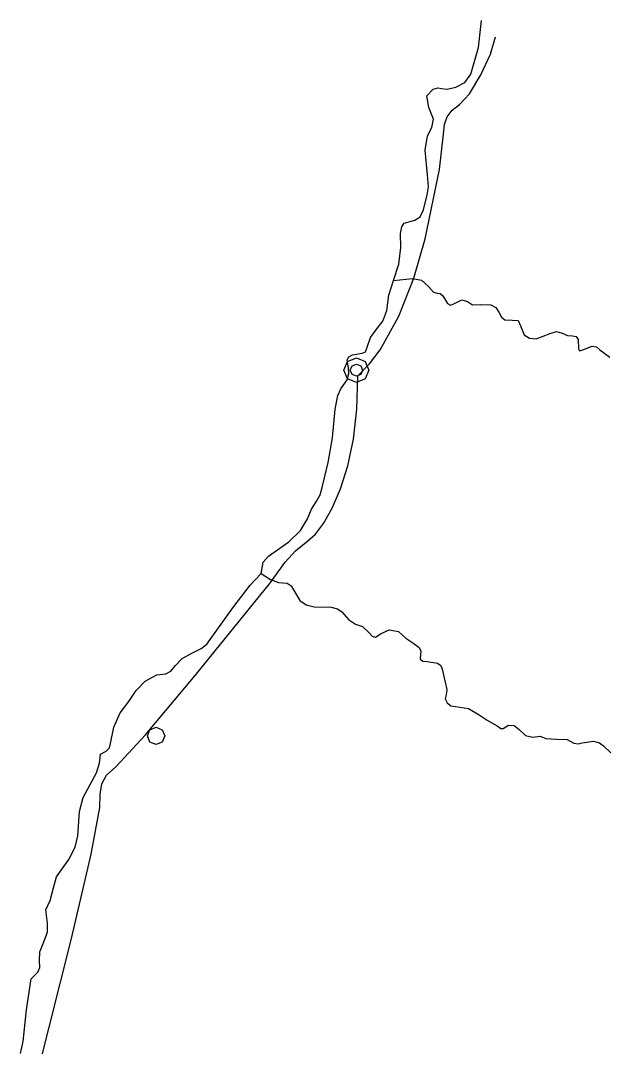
# Model space of a CAD drawing. Extents: x 59 to 518, y 17 to 555.
# Drawn here: x 287.6 to 328.1, y 483.9 to 554.9 of the extents above; entities that cross this region are included whole.
import ezdxf

# ---------------------------------------------------------------- set-up
doc = ezdxf.new("R2010")
doc.units = 0

msp = doc.modelspace()

# ---------------------------------------------------------------- linework, layer by layer
at = {"layer": '1'}
for p, q in [((319.27308, 553.072398), (319.496476, 554.930602)), ((320.116742, 552.608165), (320.463782, 553.803302)), ((318.74753, 551.214452), (319.27308, 553.072398)), ((319.446944, 551.163692), (320.116742, 552.608165)), ((318.327142, 550.648389), (318.74753, 551.214452)), ((318.659737, 549.865864), (319.446944, 551.163692)), ((315.6946, 549.716561), (316.148315, 550.170321)), ((316.148315, 550.170321), (316.464188, 550.275658)), ((316.464188, 550.275658), (316.73141, 550.235143)), ((316.73141, 550.235143), (317.119255, 550.185655)), ((317.119255, 550.185655), (317.717775, 550.31443)), ((317.717775, 550.31443), (318.327142, 550.648389)), ((315.83871, 548.910423), (315.6946, 549.716561)), ((317.960472, 549.110662), (318.659737, 549.865864)), ((316.155327, 548.104021), (315.83871, 548.910423)), ((317.119846, 548.269771), (317.459477, 548.726811)), ((317.459477, 548.726811), (317.960472, 549.110662)), ((316.061974, 547.527936), (316.155327, 548.104021)), ((316.92686, 547.724824), (317.119846, 548.269771)), ((315.752456, 546.951851), (316.061974, 547.527936)), ((316.865802, 547.077252), (316.92686, 547.724824)), ((315.601247, 545.965663), (315.752456, 546.951851)), ((316.574932, 544.615927), (316.865802, 547.077252)), ((315.752456, 544.244991), (315.601247, 545.965663)), ((315.594792, 539.823051), (316.574932, 544.615927)), ((315.820828, 543.429618), (315.752456, 544.244991)), ((315.737992, 542.862552), (315.820828, 543.429618)), ((315.464237, 541.825651), (315.737992, 542.862552)), ((315.249069, 541.341449), (315.464237, 541.825651)), ((313.965897, 540.642998), (314.139557, 540.903845)), ((314.139557, 540.903845), (314.866587, 541.10559)), ((314.866587, 541.10559), (315.249069, 541.341449)), ((313.873167, 540.198465), (313.965897, 540.642998)), ((313.909194, 539.233795), (313.873167, 540.198465)), ((314.79584, 537.106766), (315.594792, 539.823051)), ((313.779548, 538.060102), (313.909194, 539.233795)), ((313.390612, 536.929805), (313.779548, 538.060102)), ((313.073862, 535.914426), (313.390612, 536.929805)), ((313.391, 536.93), (314.71171, 537.085928)), ((313.764084, 534.472976), (314.79584, 537.106766)), ((314.71171, 537.085928), (315.346994, 536.96433)), ((315.346994, 536.96433), (315.83186, 536.53489)), ((312.929885, 534.856185), (313.073862, 535.914426)), ((315.83186, 536.53489), (316.165714, 536.140662)), ((316.165714, 536.140662), (316.427833, 536.056789)), ((316.427833, 536.056789), (316.638556, 536.050307)), ((316.638556, 536.050307), (316.818224, 535.88825)), ((316.818224, 535.88825), (317.14419, 535.342504)), ((317.14419, 535.342504), (317.331481, 535.237674)), ((317.331481, 535.237674), (317.567522, 535.33439)), ((317.567522, 535.33439), (318.124998, 535.611276)), ((318.124998, 535.611276), (318.511553, 535.497373)), ((318.511553, 535.497373), (318.853835, 535.261321)), ((318.853835, 535.261321), (319.391379, 535.269479)), ((319.391379, 535.269479), (320.128242, 535.253163)), ((320.128242, 535.253163), (320.476831, 535.077094)), ((312.479362, 532.143473), (313.764084, 534.472976)), ((312.670726, 534.136084), (312.929885, 534.856185)), ((320.476831, 535.077094), (320.694189, 534.748427)), ((320.694189, 534.748427), (320.863957, 534.409921)), ((312.238795, 533.589015), (312.670726, 534.136084)), ((320.863957, 534.409921), (321.101161, 534.214984)), ((321.101161, 534.214984), (321.605765, 534.194567)), ((321.605765, 534.194567), (322.033375, 534.170225)), ((322.033375, 534.170225), (322.192433, 533.804043)), ((322.192433, 533.804043), (322.448726, 533.189196)), ((311.806732, 532.991366), (312.238795, 533.589015)), ((322.448726, 533.189196), (322.801338, 532.947538)), ((323.266993, 532.892114), (324.237086, 533.280301)), ((324.237086, 533.280301), (324.670688, 533.416633)), ((324.670688, 533.416633), (325.060863, 533.302041)), ((325.060863, 533.302041), (325.430688, 533.134582)), ((325.430688, 533.134582), (325.773163, 533.110659)), ((325.773163, 533.110659), (326.03633, 533.068481)), ((326.03633, 533.068481), (326.168233, 532.846253)), ((311.547705, 532.264336), (311.806732, 532.991366)), ((322.801338, 532.947538), (323.266993, 532.892114)), ((326.168233, 532.846253), (326.195221, 532.21368)), ((326.491024, 532.142816), (327.138458, 532.399461)), ((327.138458, 532.399461), (327.430028, 532.358219)), ((327.430028, 532.358219), (327.663654, 532.142816)), ((310.186691, 531.450788), (310.304684, 531.667762)), ((310.223169, 531.345099), (310.831577, 531.59707)), ((310.304684, 531.667762), (310.568396, 531.803608)), ((310.568396, 531.803608), (311.230823, 531.904194)), ((310.831577, 531.59707), (311.440072, 531.345134)), ((311.230823, 531.904194), (311.459478, 532.014001)), ((311.459478, 532.014001), (311.547705, 532.264336)), ((311.735838, 531.16214), (312.479362, 532.143473)), ((326.195221, 532.21368), (326.271024, 532.074184)), ((326.271024, 532.074184), (326.491024, 532.142816)), ((327.663654, 532.142816), (328.355492, 531.625822)), ((309.971154, 530.737), (310.223169, 531.345099)), ((310.280177, 530.881803), (310.186691, 531.450788)), ((310.40863, 530.737), (310.532763, 531.036552)), ((310.532763, 531.036552), (310.832315, 531.160685)), ((310.832315, 531.160685), (311.132164, 531.036711)), ((310.921512, 530.340052), (311.735838, 531.16214)), ((311.132164, 531.036711), (311.256, 530.737)), ((311.440072, 531.345134), (311.692, 530.737)), ((310.223169, 530.128592), (309.971154, 530.737)), ((310.193968, 530.075394), (310.31266, 530.510992)), ((310.31266, 530.510992), (310.280177, 530.881803)), ((310.532763, 530.437316), (310.40863, 530.737)), ((310.832315, 530.313315), (310.532763, 530.437316)), ((311.131999, 530.437316), (310.832315, 530.313315)), ((310.869835, 528.040093), (310.921512, 530.340052)), ((311.256, 530.737), (311.131999, 530.437316)), ((311.692, 530.737), (311.439985, 530.128592)), ((309.761948, 529.441763), (310.193968, 530.075394)), ((310.831577, 529.876577), (310.223169, 530.128592)), ((311.439985, 530.128592), (310.831577, 529.876577)), ((309.366, 528.044899), (309.550397, 528.975519)), ((309.550397, 528.975519), (309.761948, 529.441763)), ((309.186216, 526.043463), (309.366, 528.044899)), ((310.625703, 525.960119), (310.869835, 528.040093)), ((308.883754, 524.351367), (309.186216, 526.043463)), ((310.231279, 524.114798), (310.625703, 525.960119)), ((308.494773, 522.702663), (308.883754, 524.351367)), ((309.728728, 522.518797), (310.231279, 524.114798)), ((308.324735, 522.108715), (308.494773, 522.702663)), ((309.160213, 521.186785), (309.728728, 522.518797)), ((308.041191, 521.622683), (308.324735, 522.108715)), ((307.457963, 520.456183), (307.725236, 521.11502)), ((307.725236, 521.11502), (308.041191, 521.622683)), ((308.567898, 520.133428), (309.160213, 521.186785)), ((306.970445, 519.644163), (307.457963, 520.456183)), ((306.149422, 518.852416), (306.970445, 519.644163)), ((307.993946, 519.373394), (308.567898, 520.133428)), ((304.765213, 517.864333), (306.149422, 518.852416)), ((306.625285, 518.236985), (307.480522, 518.921352)), ((307.480522, 518.921352), (307.993946, 519.373394)), ((305.916529, 517.435276), (306.625285, 518.236985)), ((304.246984, 516.654663), (304.392593, 517.453835)), ((304.392593, 517.453835), (304.765213, 517.864333)), ((304.821642, 515.949202), (305.916529, 517.435276)), ((303.495712, 515.861581), (304.246984, 516.654663)), ((304.247, 516.655), (304.883763, 516.239296)), ((304.883763, 516.239296), (305.45597, 516.05034)), ((305.45597, 516.05034), (306.05547, 515.985517)), ((306.05547, 515.985517), (306.324776, 515.807255)), ((299.679149, 509.614205), (304.821642, 515.949202)), ((302.286777, 514.294892), (303.495712, 515.861581)), ((306.324776, 515.807255), (306.49278, 515.531758)), ((306.49278, 515.531758), (306.930267, 514.786693)), ((306.930267, 514.786693), (307.349382, 514.486988)), ((300.488494, 511.772933), (302.286777, 514.294892)), ((307.349382, 514.486988), (307.91835, 514.365478)), ((307.91835, 514.365478), (309.095609, 514.322263)), ((309.095609, 514.322263), (309.534369, 514.219627)), ((309.534369, 514.219627), (309.81911, 514.019757)), ((309.81911, 514.019757), (310.278161, 513.47454)), ((310.278161, 513.47454), (310.769491, 513.155806)), ((310.769491, 513.155806), (311.261086, 512.999261)), ((311.261086, 512.999261), (311.719872, 512.551146)), ((311.719872, 512.551146), (311.927167, 512.319537)), ((312.1466, 512.25402), (312.540784, 512.507754)), ((312.540784, 512.507754), (313.096937, 512.767134)), ((313.096937, 512.767134), (313.750454, 512.637576)), ((313.750454, 512.637576), (314.263436, 512.183861)), ((300.096268, 511.464583), (300.488494, 511.772933)), ((311.927167, 512.319537), (312.1466, 512.25402)), ((314.263436, 512.183861), (314.743874, 511.860055)), ((314.743874, 511.860055), (315.181494, 511.535942)), ((298.793497, 510.782931), (299.45702, 511.152133)), ((299.45702, 511.152133), (300.096268, 511.464583)), ((315.181494, 511.535942), (315.296918, 511.288854)), ((315.262456, 511.082182), (315.24076, 510.725833)), ((315.296918, 511.288854), (315.262456, 511.082182)), ((298.004436, 509.899258), (298.328444, 510.304323)), ((298.328444, 510.304323), (298.793497, 510.782931)), ((315.24076, 510.725833), (315.420313, 510.59626)), ((315.420313, 510.59626), (315.737647, 510.563953)), ((315.737647, 510.563953), (316.450388, 510.466719)), ((316.450388, 510.466719), (316.685331, 510.296609)), ((316.685331, 510.296609), (316.774457, 510.045371)), ((296.220716, 505.478858), (299.679149, 509.614205)), ((296.222457, 509.21358), (297.032344, 509.656272)), ((297.032344, 509.656272), (297.647984, 509.721006)), ((297.647984, 509.721006), (298.004436, 509.899258)), ((316.774457, 510.045371), (316.985065, 509.14363)), ((295.606774, 508.576422), (296.222457, 509.21358)), ((316.985065, 509.14363), (317.084317, 508.642174)), ((295.093837, 507.798595), (295.606774, 508.576422)), ((317.033748, 508.274431), (316.982998, 507.99426)), ((317.084317, 508.642174), (317.033748, 508.274431)), ((294.483534, 507.021032), (295.093837, 507.798595)), ((316.982998, 507.99426), (317.114578, 507.71819)), ((317.114578, 507.71819), (317.367668, 507.515013)), ((317.367668, 507.515013), (317.681447, 507.453519)), ((317.681447, 507.453519), (318.58332, 507.318626)), ((294.062583, 506.027524), (294.483534, 507.021032)), ((318.58332, 507.318626), (319.323267, 506.891898)), ((319.323267, 506.891898), (319.8848, 506.519278)), ((293.835835, 504.904372), (294.062583, 506.027524)), ((296.555665, 505.844965), (296.977807, 506.019546)), ((296.977807, 506.019546), (297.399351, 505.845193)), ((319.8848, 506.519278), (320.575977, 506.114377)), ((320.575977, 506.114377), (320.818958, 505.938887)), ((320.997149, 505.941561), (321.353498, 506.157416)), ((321.353498, 506.157416), (321.75315, 506.152169)), ((321.75315, 506.152169), (322.08798, 505.855086)), ((294.184742, 503.279202), (296.220716, 505.478858)), ((296.380908, 505.423), (296.555665, 505.844965)), ((296.555665, 505.001034), (296.380908, 505.423)), ((297.399351, 505.845193), (297.574, 505.423)), ((297.574, 505.423), (297.399464, 505.001035)), ((320.818958, 505.938887), (320.997149, 505.941561)), ((322.08798, 505.855086), (322.530759, 505.450054)), ((322.530759, 505.450054), (323.038361, 505.336857)), ((323.038361, 505.336857), (323.540583, 505.407016)), ((323.540583, 505.407016), (323.945703, 505.250427)), ((293.764111, 504.589137), (293.835835, 504.904372)), ((296.977807, 504.826454), (296.555665, 505.001034)), ((297.399464, 505.001035), (296.977807, 504.826454)), ((323.945703, 505.250427), (324.679876, 505.19094)), ((324.679876, 505.19094), (325.414313, 505.163996)), ((325.414313, 505.163996), (325.867896, 504.926269)), ((325.867896, 504.926269), (326.167579, 504.872343)), ((326.167579, 504.872343), (326.451123, 504.948096)), ((326.451123, 504.948096), (327.234155, 505.050578)), ((327.234155, 505.050578), (327.647945, 504.941846)), ((327.647945, 504.941846), (327.920083, 504.731844)), ((327.920083, 504.731844), (328.427597, 504.262166)), ((293.068898, 503.532775), (293.144392, 504.16989)), ((293.144392, 504.16989), (293.522393, 504.358934)), ((293.522393, 504.358934), (293.764111, 504.589137)), ((292.852987, 502.857825), (293.068898, 503.532775)), ((293.551535, 502.707119), (294.184742, 503.279202)), ((292.410263, 502.05323), (292.852987, 502.857825)), ((293.226467, 502.105867), (293.551535, 502.707119)), ((291.941819, 501.151786), (292.410263, 502.05323)), ((293.106782, 501.387405), (293.226467, 502.105867)), ((291.673929, 500.196035), (291.941819, 501.151786)), ((293.089722, 500.463692), (293.106782, 501.387405)), ((292.493346, 497.247105), (293.089722, 500.463692)), ((291.563598, 498.50394), (291.673929, 500.196035)), ((291.389841, 497.72108), (291.563598, 498.50394)), ((290.935299, 496.858811), (291.389841, 497.72108)), ((290.095338, 495.67961), (290.935299, 496.858811)), ((291.13441, 491.390936), (292.493346, 497.247105)), ((289.890375, 494.903106), (290.095338, 495.67961)), ((289.643078, 494.04167), (289.890375, 494.903106)), ((289.346613, 493.378184), (289.643078, 494.04167)), ((289.473745, 492.46017), (289.346613, 493.378184)), ((289.212646, 491.161418), (289.472957, 491.847934)), ((289.472957, 491.847934), (289.473745, 492.46017)), ((288.709992, 481.849392), (291.13441, 491.390936)), ((288.941686, 490.474903), (289.212646, 491.161418)), ((288.908949, 489.86267), (288.941686, 490.474903)), ((288.94755, 489.398311), (288.908949, 489.86267)), ((288.344153, 488.62019), (288.795751, 489.0717)), ((288.795751, 489.0717), (288.94755, 489.398311)), ((288.019422, 486.466711), (288.344153, 488.62019)), ((287.779357, 484.27116), (288.019422, 486.466711)), ((287.603057, 483.452012), (287.779357, 484.27116))]:
    msp.add_line(p, q, dxfattribs=at)

doc.saveas('drawing.dxf')
